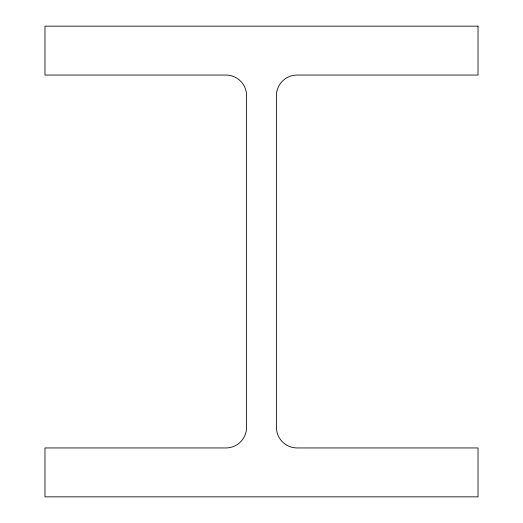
<?xml version="1.0" encoding="UTF-8"?>
<svg xmlns="http://www.w3.org/2000/svg" width="523" height="523" viewBox="0 0 523 523"><rect width="100%" height="100%" fill="white"/><g stroke="black" fill="none" stroke-linecap="round" stroke-linejoin="round"><path stroke-width="0.78" d="M478.022 26.15L44.978 26.15L44.978 75.05L225.936 75.05A20.659 20.659 0 0 1 246.595 95.709L246.595 427.291A20.659 20.659 0 0 1 225.936 447.95L44.978 447.95L44.978 496.85L478.022 496.85L478.022 447.95L297.064 447.95A20.659 20.659 0 0 1 276.406 427.291L276.406 95.709A20.659 20.659 0 0 1 297.064 75.05L478.022 75.05L478.022 26.15"/></g></svg>
